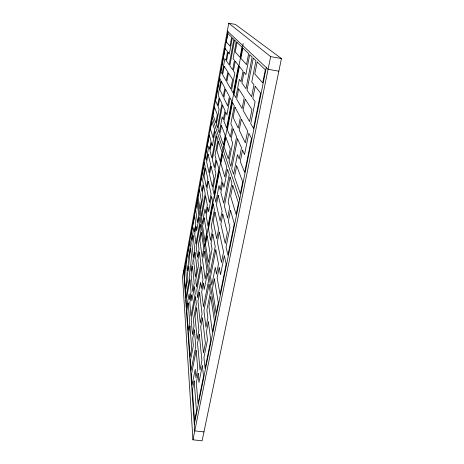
<?xml version="1.0" encoding="UTF-8"?>
<svg xmlns="http://www.w3.org/2000/svg" width="464" height="464" viewBox="0 0 464 464"><rect width="100%" height="100%" fill="white"/><g stroke="black" fill="none" stroke-linecap="round" stroke-linejoin="round"><path stroke-width="0.7" d="M228.746 23.2L182.526 276.88L192.949 439.831L202.118 440.8L281.474 58.557L235.405 24.43L228.746 23.2L270.663 56.614L281.474 58.557M183.872 273.458L228.004 31.714M204.63 246.535L243.188 43.523M194.306 424.253L266.301 67.605M192.949 439.831L270.663 56.614M203.969 431.885L194.764 430.894L183.674 270.57M278.852 71.189L268.093 69.287L227.314 31.065M212.222 117.427L239.934 199.926M197.391 198.673L215.708 319.835M185.42 266.005L184.173 272.832L185.275 288.498L186.592 281.37L185.42 266.005M189.973 241.071L186.424 260.519L187.253 270.744L188.558 263.633L188.152 258.993L190.489 246.245L189.973 241.071M194.636 215.545L191 235.451L191.539 240.526L193.917 227.557L194.422 231.751L195.779 224.373L194.636 215.545M197.009 202.548L195.686 209.786L197.438 222.575L198.836 214.994L197.009 202.548M199.41 189.399L198.07 196.724L199.961 208.887L201.382 201.214L199.41 189.399M204.299 162.62L200.489 183.506L201.863 191.296L203.273 183.64L202.606 180.142L205.123 166.425L204.299 162.62M209.31 135.181L205.407 156.583L206.248 160.277L208.806 146.317L209.589 149.292L211.05 141.34L209.31 135.181M211.862 121.203L210.441 128.986L213.086 137.785L214.594 129.595L211.862 121.203M214.449 107.051L213.011 114.939L215.812 123.001L217.343 114.707L214.449 107.051M219.716 78.213L215.609 100.705L217.61 105.653L219.136 97.382L218.173 95.224L220.887 80.429L219.716 78.213M225.115 48.639L220.905 71.705L222.105 73.793L224.866 58.725L225.956 60.274L227.54 51.672L225.115 48.639M227.87 33.565L226.339 41.963L230.005 46.087L231.64 37.213L227.87 33.565M190.727 248.605L189.411 255.757L190.843 271.156L192.235 263.674L190.727 248.605M193.111 235.608L191.783 242.846L193.355 257.642L194.758 250.061L193.111 235.608M205.5 168.165L204.085 175.868L206.393 187.392L207.895 179.295L205.5 168.165M208.069 154.17L206.637 161.965L209.107 172.782L210.627 164.581L208.069 154.17M221.421 81.444L219.895 89.755L223.225 96.721L224.854 87.945L221.421 81.444M224.199 66.329L222.65 74.75L226.165 80.875L227.818 71.978L224.199 66.329M188.778 266.168L187.462 273.337L187.862 278.313L185.467 291.27L185.919 297.679L189.741 277.112L188.778 266.168M196.069 226.612L194.7 234.047L195.895 243.954L199.914 222.308L199.16 217.198L196.626 230.915L196.069 226.612M203.632 185.554L202.211 193.273L202.884 197.072L200.297 211.045L201.074 216.038L205.198 193.824L203.632 185.554M211.491 142.9L210.012 150.922L211.857 157.975L216.207 134.548L215.081 131.086L212.338 145.911L211.491 142.9M219.658 98.565L218.121 106.906L219.101 109.33L216.311 124.439L217.465 127.762L221.931 103.692L219.658 98.565M228.155 52.444L226.554 61.126L229.152 64.809L233.873 39.37L232.313 37.862L229.344 53.934L228.155 52.444M189.979 279.885L186.128 300.614L186.603 307.412L189.126 293.903L189.59 299.587L191.029 291.891L189.979 279.885M192.502 266.342L191.098 273.888L192.722 291.369L194.213 283.452L192.502 266.342M195.054 252.625L193.633 260.269L195.414 277.078L196.922 269.05L195.054 252.625M200.257 224.646L196.197 246.471L197.507 257.352L199.01 249.342L198.372 244.412L201.051 230.069L200.257 224.646M205.598 195.924L201.434 218.329L202.258 223.636L204.989 209.015L205.761 213.376L207.321 205.03L205.598 195.924M208.324 181.273L206.805 189.44L209.444 202.582L211.062 193.981L208.324 181.273M211.085 166.431L209.548 174.702L212.367 187.05L214.008 178.327L211.085 166.431M216.717 136.132L212.321 159.767L214.356 167.545L215.986 158.845L215.012 155.376L217.918 139.815L216.717 136.132M222.511 104.997L217.993 129.288L219.223 132.826L222.192 116.945L223.323 119.741L225.023 110.658L222.511 104.997M225.469 89.1L223.822 97.956L227.644 105.943L229.407 96.564L225.469 89.1M228.462 72.987L226.792 81.966L230.834 89.001L232.626 79.477L228.462 72.987M234.587 40.066L229.813 65.749L232.684 69.832L234.459 60.343L233.085 58.621L236.251 41.679L234.587 40.066M188.233 302.98L186.824 310.526L188.227 330.472L189.724 322.561L188.233 302.98M201.417 232.557L199.909 240.619L202.159 257.027L203.771 248.542L201.417 232.557M204.166 217.9L202.635 226.067L205.065 241.703L206.7 233.096L204.166 217.9M218.469 141.503L216.827 150.255L220.249 161.663L222.007 152.395L218.469 141.503M221.45 125.576L219.785 134.45L223.428 144.93L225.208 135.529L221.45 125.576M237.017 42.415L235.231 51.956L240.039 57.356L241.964 47.206L237.017 42.415M191.301 294.942L189.84 302.702L190.936 316.193L195.222 293.579L194.515 286.503L191.812 300.823L191.301 294.942M199.363 252.045L197.844 260.118L198.488 265.46L195.733 280.07L196.469 287.025L200.883 263.767L199.363 252.045M207.762 207.35L206.178 215.766L208.017 226.159L212.686 201.527L211.549 196.249L208.609 211.828L207.762 207.35M216.526 160.747L214.873 169.528L215.87 173.35L212.872 189.254L214.043 194.387L218.857 169.018L216.526 160.747M225.666 112.102L223.944 121.272L226.647 127.948L231.756 101.007L230.115 97.898L226.908 114.898L225.666 112.102M235.219 61.294L233.415 70.87L234.836 72.889L231.553 90.26L233.241 93.194L238.513 65.418L235.219 61.294M189.991 326.053L188.477 334.028L190.083 356.926L191.702 348.539L189.991 326.053M195.547 296.827L191.214 319.626L192.421 334.561L194.033 326.186L193.436 319.377L196.307 304.378L195.547 296.827M201.266 266.759L196.806 290.22L197.594 297.639L200.523 282.321L201.272 288.521L202.954 279.769L201.266 266.759M204.189 251.395L202.559 259.956L205.152 278.887L206.898 269.845L204.189 251.395M207.153 235.811L205.5 244.499L208.307 262.554L210.082 253.373L207.153 235.811M213.214 203.951L208.481 228.81L210.523 240.364L212.28 231.205L211.294 225.991L214.426 209.6L213.214 203.951M219.455 171.129L214.583 196.742L215.835 202.234L219.043 185.478L220.209 189.95L222.053 180.351L219.455 171.129M222.645 154.35L220.864 163.705L224.837 176.941L226.757 167.005L222.645 154.35M225.887 137.309L224.077 146.81L228.305 158.99L230.26 148.886L225.887 137.309M232.516 102.44L227.343 129.653L230.364 137.112L232.296 127.043L230.84 123.766L234.279 105.78L232.516 102.44M239.354 66.474L234.018 94.546L235.828 97.695L239.343 79.298L241.013 81.67L243.043 71.096L239.354 66.474M242.858 48.065L240.903 58.331L246.523 64.641L248.646 53.667L242.858 48.065M196.649 307.847L195.037 316.28L197.159 339.178L198.894 330.287L196.649 307.847M199.595 292.494L197.954 301.049L200.291 323.112L202.055 314.076L199.595 292.494M214.989 212.199L213.22 221.421L216.717 238.844L218.625 229.059L214.989 212.199M218.208 195.39L216.415 204.757L220.162 221.16L222.099 211.207L218.208 195.39M235.091 107.323L233.148 117.456L238.281 128.18L240.393 117.351L235.091 107.323M238.635 88.85L236.657 99.151L242.098 108.617L244.244 97.602L238.635 88.85M194.358 329.933L192.734 338.378L193.331 345.75L190.373 361.021L191.046 370.574L195.785 346.243L194.358 329.933M203.383 283.092L201.683 291.926L203.476 306.791L208.522 280.888L207.385 273.157L204.218 289.53L203.383 283.092M212.825 234.076L211.045 243.322L212.054 249.052L208.812 265.797L209.989 273.366L215.203 246.616L212.825 234.076M222.72 182.717L220.852 192.415L223.665 203.18L229.233 174.615L227.499 169.285L224.013 187.299L222.72 182.717M233.096 128.853L231.136 139.026L232.644 142.738L229.071 161.182L230.852 166.315L236.611 136.77L233.096 128.853M243.994 72.285L241.935 82.975L245.972 88.717L252.143 57.055L249.69 54.677L245.839 74.594L243.994 72.285M196.15 350.419L191.354 374.97L192.073 385.224L195.228 369.187L195.936 377.864L197.751 368.689L196.15 350.419M199.3 334.318L197.542 343.296L200.03 370.052L201.921 360.551L199.3 334.318M202.495 317.962L200.715 327.079L203.452 352.889L205.378 343.227L202.495 317.962M209.049 284.449L203.934 310.607L205.946 327.294L207.855 317.649L206.874 310.039L210.273 292.772L209.049 284.449M215.812 249.835L210.528 276.857L211.799 285.006L215.279 267.322L216.479 274.114L218.486 263.964L215.812 249.835M219.281 232.099L217.343 241.988L221.461 262.508L223.561 251.969L219.281 232.099M222.807 214.066L220.841 224.124L225.26 243.461L227.395 232.731L222.807 214.066M230.034 177.074L224.39 205.952L227.569 218.115L229.686 207.42L228.149 201.956L231.907 182.839L230.034 177.074M237.516 138.806L231.675 168.687L233.601 174.238L237.464 154.628L239.262 159.065L241.495 147.778L237.516 138.806M241.355 119.173L239.215 130.123L245.305 142.86L247.654 131.092L241.355 119.173M245.259 99.192L243.078 110.333L249.545 121.591L251.935 109.603L245.259 99.192M253.28 58.151L247.016 90.196L251.61 96.715L253.97 84.784L251.755 82.012L255.942 60.726L253.28 58.151M194.172 380.99L192.403 389.951L194.573 420.738L196.481 411.266L194.172 380.99M210.836 296.618L208.916 306.344L212.442 332.102L214.53 321.755L210.836 296.618M214.339 278.887L212.384 288.776L216.212 313.403L218.335 302.87L214.339 278.887M232.777 185.507L230.649 196.289L236.141 214.588L238.473 203.023L232.777 185.507M236.663 165.828L234.494 176.801L240.358 193.685L242.73 181.894L236.663 165.828M257.178 61.921L254.806 73.944L262.711 82.824L265.333 69.815L257.178 61.921M198.163 373.387L196.318 382.649L198.024 403.628L203.51 376.408L202.397 365.301L198.957 382.498L198.163 373.387M208.4 321.848L206.463 331.592L207.472 339.932L203.945 357.558L205.105 368.497L210.789 340.298L208.4 321.848M219.176 267.606L217.14 277.866L220.052 294.367L226.165 264.045L224.338 255.577L220.522 274.682L219.176 267.606M230.538 210.436L228.387 221.253L229.982 227.36L226.061 246.976L227.946 255.223L234.291 223.752L230.538 210.436M242.527 150.098L240.253 161.524L244.656 172.37L251.505 138.388L248.803 133.272L244.534 154.622L242.527 150.098M255.2 86.321L252.799 98.409L255.113 101.703L250.728 123.65L253.501 128.487L260.635 93.131L255.2 86.321"/></g></svg>
